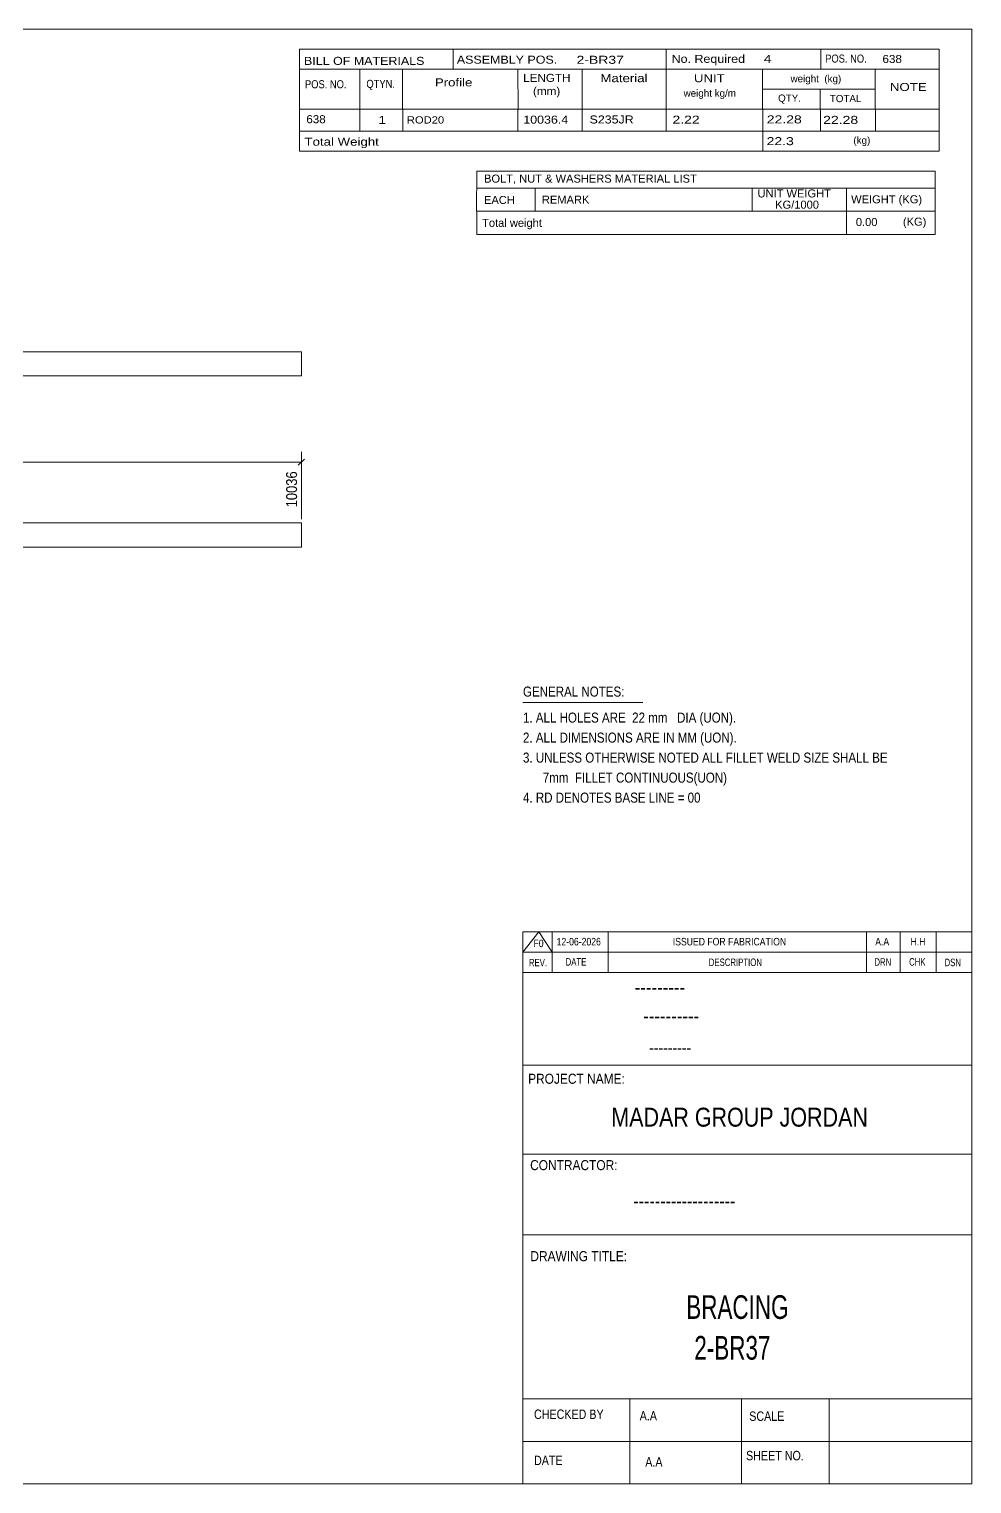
# Model space of a CAD drawing. Header units: millimetres. Extents: x 2 to 579, y 1 to 405.
# Drawn here: x 319.6 to 579, y 5 to 405 of the extents above; entities that cross this region are included whole.
import ezdxf

# ---------------------------------------------------------------- set-up
doc = ezdxf.new("R2010")
doc.units = ezdxf.units.MM
doc.linetypes.add('XKITLINE00', pattern=[0])
for name, color, linetype, lineweight in [('Dimensions', 7, 'Continuous', 0), ('DrawingSheet', 5, 'Continuous', 0), ('OtherObjectType', 7, 'Continuous', 0), ('Part', 2, 'Continuous', 0)]:
    doc.layers.add(name, color=color, linetype=linetype, lineweight=lineweight)
doc.styles.add('@ARIAL_UNICODE_MS_BOLD', font='ARIAL.TTF')
doc.styles.add('ARIAL', font='ARIAL.TTF')
doc.styles.add('ARIAL_NARROW', font='ARIALN.TTF')
doc.styles.add('COMIC_SANS_MS_BOLD', font='COMICBD.TTF')
doc.styles.add('SWIS721_EX_BT', font='ARIAL.TTF')
doc.styles.add('SWISSE', font='ARIAL.TTF')

# ---------------------------------------------------------------- blocks, each defined once
blk = doc.blocks.new('*A1')
at = {"layer": 'Part'}
blk.add_hatch(color=2, dxfattribs=at).paths.add_polyline_path([(293.75, 270.66), (295.35, 270.66), (294.55, 269.26)], flags=17)
at = {"layer": 'Part', "color": 2, "linetype": 'XKITLINE00', "lineweight": 0}
for p, q in [((194.45, 269.26), (294.45, 269.26)), ((194.45, 263.56), (194.45, 269.26)), ((294.55, 269.26), (293.75, 270.66)), ((293.75, 270.66), (295.35, 270.66)), ((295.35, 270.66), (294.55, 269.26)), ((294.55, 269.26), (394.55, 269.26)), ((394.55, 269.26), (394.55, 268.28)), ((394.55, 268.28), (394.55, 262.59)), ((194.45, 262.59), (194.45, 263.56)), ((294.45, 262.59), (194.45, 262.59)), ((394.55, 262.59), (294.55, 262.59))]:
    blk.add_line(p, q, dxfattribs=at)
blk.add_circle((294.55, 270.16), 1, dxfattribs=at)
blk = doc.blocks.new('*A2')
at = {"layer": 'Part'}
blk.add_hatch(color=2, dxfattribs=at).paths.add_polyline_path([(293.75, 314.36), (295.35, 314.36), (294.55, 312.96)], flags=17)
at = {"layer": 'Part', "color": 2, "linetype": 'XKITLINE00', "lineweight": 0}
for p, q in [((294.45, 316.29), (194.45, 316.29)), ((194.45, 316.29), (194.45, 309.62)), ((394.55, 316.29), (294.55, 316.29)), ((394.55, 309.62), (394.55, 316.29)), ((294.55, 312.96), (293.75, 314.36)), ((293.75, 314.36), (295.35, 314.36)), ((295.35, 314.36), (294.55, 312.96)), ((194.45, 309.62), (294.45, 309.62)), ((294.55, 309.62), (394.55, 309.62))]:
    blk.add_line(p, q, dxfattribs=at)
blk.add_circle((294.55, 313.86), 1, dxfattribs=at)
blk = doc.blocks.new('*A5')
at = {"layer": 'DrawingSheet', "color": 5, "linetype": 'XKITLINE00', "lineweight": 0}
for p, q in [((579, 405), (5, 405)), ((5, 405), (5, 5)), ((579, 5), (579, 405)), ((5, 5), (579, 5))]:
    blk.add_line(p, q, dxfattribs=at)
at = {"layer": 'DrawingSheet', "color": 5, "style": 'ARIAL', "width": 0.85}
blk.add_text('Tekla structures', height=2, rotation=90, dxfattribs=at).set_placement((4.5, 5.5))
blk = doc.blocks.new('*A6')
at = {"layer": 'OtherObjectType', "color": 7, "linetype": 'XKITLINE00', "lineweight": 0}
for p, q in [((442.76, 365.95), (442.75, 354.95)), ((442.76, 365.95), (568.88, 365.95)), ((568.88, 365.95), (568.88, 354.95)), ((442.75, 361.3), (568.88, 361.3)), ((458.87, 361.31), (458.87, 354.95)), ((518.57, 361.31), (518.57, 354.95)), ((544.47, 361.29), (544.47, 354.95)), ((442.77, 354.95), (568.88, 354.95)), ((442.78, 354.95), (442.78, 348.54)), ((442.85, 354.95), (568.87, 354.95)), ((544.5, 354.92), (544.5, 348.5)), ((568.87, 354.92), (568.87, 348.51)), ((442.77, 348.5), (568.87, 348.5))]:
    blk.add_line(p, q, dxfattribs=at)
at = {"layer": 'OtherObjectType', "color": 7, "style": 'ARIAL_NARROW', "width": 1.211571}
for s, p in [('BOLT, NUT & WASHERS MATERIAL LIST', (444.79, 362.79)), ('UNIT WEIGHT', (520.03, 358.72)), ('EACH', (444.78, 356.92)), ('REMARK', (460.7, 357.01)), (' KG/1000', (524.02, 355.63)), ('WEIGHT (KG)', (545.78, 357.1)), ('Total weight', (444.26, 350.62)), ('0.00', (547.07, 350.86)), ('(KG)', (560.02, 350.95))]:
    blk.add_text(s, height=2.2, dxfattribs=at).set_placement(p)
blk = doc.blocks.new('*A7')
at = {"layer": 'OtherObjectType', "color": 7, "linetype": 'XKITLINE00', "lineweight": 0}
blk.add_line((455.5, 219.82), (488.5, 219.82), dxfattribs=at)
at = {"layer": 'OtherObjectType', "color": 7, "style": 'ARIAL_NARROW', "width": 1.008832}
for s, p in [('GENERAL NOTES:', (455.5, 221.47)), ('1. ALL HOLES ARE  22 mm   DIA (UON).', (455.5, 214.32)), ('2. ALL DIMENSIONS ARE IN MM (UON).', (455.5, 208.82)), ('3. UNLESS OTHERWISE NOTED ALL FILLET WELD SIZE SHALL BE', (455.5, 203.32)), ('7mm  FILLET CONTINUOUS(UON)', (460.95, 197.82)), ('4. RD DENOTES BASE LINE = 00', (455.5, 192.32))]:
    blk.add_text(s, height=2.75, dxfattribs=at).set_placement(p)
blk = doc.blocks.new('*A8')
at = {"layer": 'OtherObjectType', "color": 7, "linetype": 'XKITLINE00', "lineweight": 0}
for p, q in [((455.5, 156.76), (579, 156.76)), ((455.5, 151.21), (459.82, 156.76)), ((455.5, 151.21), (455.5, 156.76)), ((459.82, 156.76), (463.53, 151.21)), ((463.53, 151.21), (463.53, 156.76)), ((478.97, 151.21), (478.97, 156.76)), ((549.98, 151.21), (549.98, 156.76)), ((559.24, 151.21), (559.24, 156.76)), ((569.12, 151.21), (569.12, 156.76)), ((579, 151.21), (579, 156.76)), ((455.5, 151.21), (579, 151.21)), ((455.5, 145.65), (455.5, 151.21)), ((459.21, 151.21), (579, 151.21)), ((463.53, 145.65), (463.53, 151.21)), ((478.97, 145.65), (478.97, 151.21)), ((549.98, 145.65), (549.98, 151.21)), ((559.24, 145.65), (559.24, 151.21)), ((569.12, 145.65), (569.12, 151.21)), ((579, 145.65), (579, 151.21))]:
    blk.add_line(p, q, dxfattribs=at)
at = {"layer": 'OtherObjectType', "color": 7, "style": 'ARIAL_NARROW'}
for s, height, width, p in [('F0', 2.058, 1.008832, (458.4, 152.59)), ('12-06-2026', 2.058, 1.008832, (464.76, 153.06)), ('ISSUED FOR FABRICATION', 2.0583, 1.008832, (496.71, 153.06)), ('A.A', 2.058, 1.008832, (552.4, 153.06)), ('H.H', 2.058, 1.008832, (562.13, 153.06)), ('REV.', 2.058, 0.907949, (457.13, 147.31)), ('DATE', 2.058, 0.907949, (467.23, 147.5)), ('DESCRIPTION', 2.0583, 0.907949, (506.61, 147.39)), ('DRN', 2.058, 0.907949, (552.17, 147.47)), ('CHK', 2.058, 0.907949, (561.72, 147.5)), ('DSN', 2.058, 0.907949, (571.47, 147.35))]:
    blk.add_text(s, height=height, dxfattribs=dict(at, width=width)).set_placement(p)
blk = doc.blocks.new('*A10')
at = {"layer": 'OtherObjectType', "color": 2, "linetype": 'XKITLINE00', "lineweight": 0}
for p, q in [((455.5, 145.65), (579, 145.65)), ((455.5, 5), (455.5, 145.64)), ((578.98, 145.64), (579, 5)), ((579, 120.14), (455.5, 120.14)), ((455.5, 95.63), (579, 95.63)), ((579, 73.49), (455.5, 73.49)), ((579, 28.4), (455.5, 28.4)), ((484.94, 28.4), (484.94, 5)), ((515.62, 5), (515.62, 28.4)), ((539.75, 5), (539.75, 28.4)), ((579, 16.7), (455.5, 16.7)), ((579, 5), (455.5, 5))]:
    blk.add_line(p, q, dxfattribs=at)
at = {"layer": 'OtherObjectType', "color": 4, "style": '@ARIAL_UNICODE_MS_BOLD', "width": 0.85}
blk.add_text('---------', height=3.9, dxfattribs=at).set_placement((486.23, 139.59))
at = {"layer": 'OtherObjectType', "color": 7, "style": 'ARIAL', "width": 0.85}
for s, height, p in [('----------', 3.9, (488.56, 131.77)), ('---------', 3.25, (490.21, 123.31))]:
    blk.add_text(s, height=height, dxfattribs=at).set_placement(p)
at = {"layer": 'OtherObjectType', "color": 3, "width": 0.85}
for s, style, p in [('PROJECT NAME:', 'SWIS721_EX_BT', (456.92, 115.01)), ('CONTRACTOR:', 'SWISSE', (457.47, 91.27)), ('DRAWING TITLE:', 'SWIS721_EX_BT', (457.53, 66.24))]:
    blk.add_text(s, height=2.7618, dxfattribs=dict(at, style=style)).set_placement(p)
at = {"layer": 'OtherObjectType', "color": 7, "width": 0.85}
for s, height, p in [('MADAR GROUP JORDAN', 5.2, (479.79, 103.23)), ('CHECKED BY', 2.592, (458.53, 22.86)), ('A.A', 2.592, (487.61, 22.45)), ('SCALE', 2.592, (517.74, 22.33)), ('DATE', 2.592, (458.54, 10.16)), ('A.A', 2.592, (489.14, 9.76)), ('SHEET NO.', 2.592, (516.87, 11.49))]:
    blk.add_text(s, height=height, dxfattribs=at).set_placement(p)
at = {"layer": 'OtherObjectType', "color": 1}
for s, height, style, width, p in [('-------------------', 3.9, 'COMIC_SANS_MS_BOLD', 0.85, (485.87, 80.86)), ('BRACING', 6.5, 'ARIAL', 0.68, (500.42, 50.37)), ('2-BR37', 6.5, 'ARIAL', 0.68, (502.64, 39.17))]:
    blk.add_text(s, height=height, dxfattribs=dict(at, style=style, width=width)).set_placement(p)
blk = doc.blocks.new('*A11')
at = {"layer": 'OtherObjectType', "color": 7, "linetype": 'XKITLINE00', "lineweight": 0}
for p, q in [((393.98, 399.5), (569.98, 399.5)), ((393.98, 399.5), (393.98, 388.5)), ((436.26, 399.42), (436.26, 393.87)), ((494.85, 394), (494.85, 399.5)), ((537.43, 393.96), (537.43, 399.42)), ((569.98, 394), (569.98, 399.5)), ((393.98, 394), (569.98, 394)), ((410.64, 394), (410.64, 383)), ((422.4, 393.98), (422.4, 383.03)), ((454.12, 393.99), (454.13, 383)), ((471.78, 393.98), (471.78, 383)), ((494.85, 393.98), (494.85, 383)), ((521.43, 394), (521.43, 383)), ((552.42, 394), (552.42, 383)), ((569.98, 394), (569.98, 388.5)), ((393.98, 388.5), (393.98, 383)), ((521.45, 388.52), (552.45, 388.52)), ((537.28, 388.52), (537.28, 383)), ((569.98, 388.5), (569.98, 383)), ((393.98, 383), (569.98, 383)), ((393.98, 383), (393.98, 376.95)), ((410.63, 383), (410.63, 376.95)), ((422.44, 382.99), (422.44, 376.95)), ((454.12, 383), (454.11, 376.95)), ((471.79, 383), (471.79, 376.95)), ((494.87, 383), (494.87, 376.95)), ((521.44, 383), (521.44, 376.95)), ((537.33, 382.95), (537.33, 376.95)), ((552.43, 383), (552.43, 376.95)), ((569.98, 383), (569.98, 376.95)), ((393.98, 376.95), (569.98, 376.95)), ((393.98, 376.95), (393.98, 371.45)), ((521.44, 376.95), (521.44, 371.45)), ((569.98, 376.95), (569.98, 371.45)), ((393.98, 371.45), (569.98, 371.45))]:
    blk.add_line(p, q, dxfattribs=at)
at = {"layer": 'OtherObjectType', "color": 7, "style": 'ARIAL_NARROW'}
for s, height, width, p in [('BILL OF MATERIALS', 2.2, 1.36, (395.25, 395.16)), ('ASSEMBLY POS.', 2.2, 1.36, (437.3, 395.5)), ('2-BR37', 2.2, 1.525501, (470.23, 395.46)), ('No. Required', 2.2, 1.36, (496.39, 395.72)), ('4', 2.2, 1.525501, (521.75, 395.72)), ('POS. NO.', 2.2, 1.02, (538.63, 395.79)), ('638', 2.2, 1.270501, (554.4, 395.69)), ('LENGTH', 2.2, 1.275, (455.54, 390.49)), ('Material', 2.2, 1.445, (476.81, 390.41)), ('UNIT', 2.2, 1.445, (502.52, 390.4)), ('weight  (kg)', 1.98, 1.19, (529.11, 390.39)), ('POS. NO.', 2.2, 1.02, (395.53, 388.74)), ('QTYN.', 2.2, 1.02, (412.42, 388.84)), ('Profile', 2.2, 1.445, (431.26, 389.25)), ('(mm)', 2.2, 1.275, (458.26, 386.86)), ('weight kg/m', 1.98, 1.19, (499.69, 386.4)), ('NOTE', 2.2, 1.445, (556.44, 387.99)), ('QTY.', 1.98, 1.19, (525.68, 385.03)), ('TOTAL', 1.98, 1.19, (539.9, 384.91)), ('638', 2.2, 1.270501, (395.89, 379.12)), ('1', 2.2, 1.525501, (415.71, 378.91)), ('ROD20', 1.98, 1.355501, (423.56, 379.04)), ('10036.4', 2.2, 1.355501, (455.59, 379.01)), ('S235JR', 2.2, 1.355501, (473.81, 379.05)), ('2.22', 2.2, 1.525501, (496.62, 378.99)), ('22.28', 2.2, 1.525501, (522.57, 379.07)), ('22.28', 2.2, 1.525501, (538.08, 378.94)), ('Total Weight', 2.2, 1.445, (395.4, 372.94)), ('22.3', 2.2, 1.525501, (522.52, 373.09)), ('(kg)', 1.98, 1.19, (546.4, 373.46))]:
    blk.add_text(s, height=height, dxfattribs=dict(at, width=width)).set_placement(p)
blk = doc.blocks.new('*A14')
at = {"layer": 'Dimensions', "color": 7, "linetype": 'XKITLINE00', "lineweight": 0}
for p, q in [((194.45, 270.26), (194.45, 290.42)), ((194.45, 270.26), (194.45, 288.77)), ((394.55, 270.26), (394.55, 288.77)), ((195.3, 286.77), (193.6, 285.07)), ((196.95, 286.42), (194.45, 285.92)), ((194.45, 285.92), (394.55, 285.92)), ((196.95, 285.42), (194.45, 285.92)), ((201.67, 285.92), (194.45, 285.92)), ((395.4, 286.77), (393.7, 285.07))]:
    blk.add_line(p, q, dxfattribs=at)
at = {"layer": 'Dimensions', "color": 3}
for p in [(194.45, 285.92), (394.55, 285.92)]:
    blk.add_point(p, dxfattribs=at)
at = {"layer": 'Dimensions', "color": 7}
blk.add_point((194.45, 285.92), dxfattribs=at)
at = {"layer": 'Dimensions', "color": 3, "style": 'ARIAL', "width": 0.85}
for s, p in [('RD', (195.89, 287.12)), ('10036', (288.94, 287.27))]:
    blk.add_text(s, height=3, dxfattribs=at).set_placement(p)
blk.add_text('10036', height=3, rotation=90.0002, dxfattribs=at).set_placement((393.35, 273.5))

msp = doc.modelspace()

# ---------------------------------------------------------------- block references
at = {"lineweight": 0}
for name in ['*A5', '*A11', '*A6', '*A14', '*A7', '*A8', '*A10']:
    msp.add_blockref(name, (0, 0), dxfattribs=at)
at = {"layer": 'Part', "lineweight": 0}
for name in ['*A2', '*A1']:
    msp.add_blockref(name, (0, 0), dxfattribs=at)

doc.saveas('drawing.dxf')
